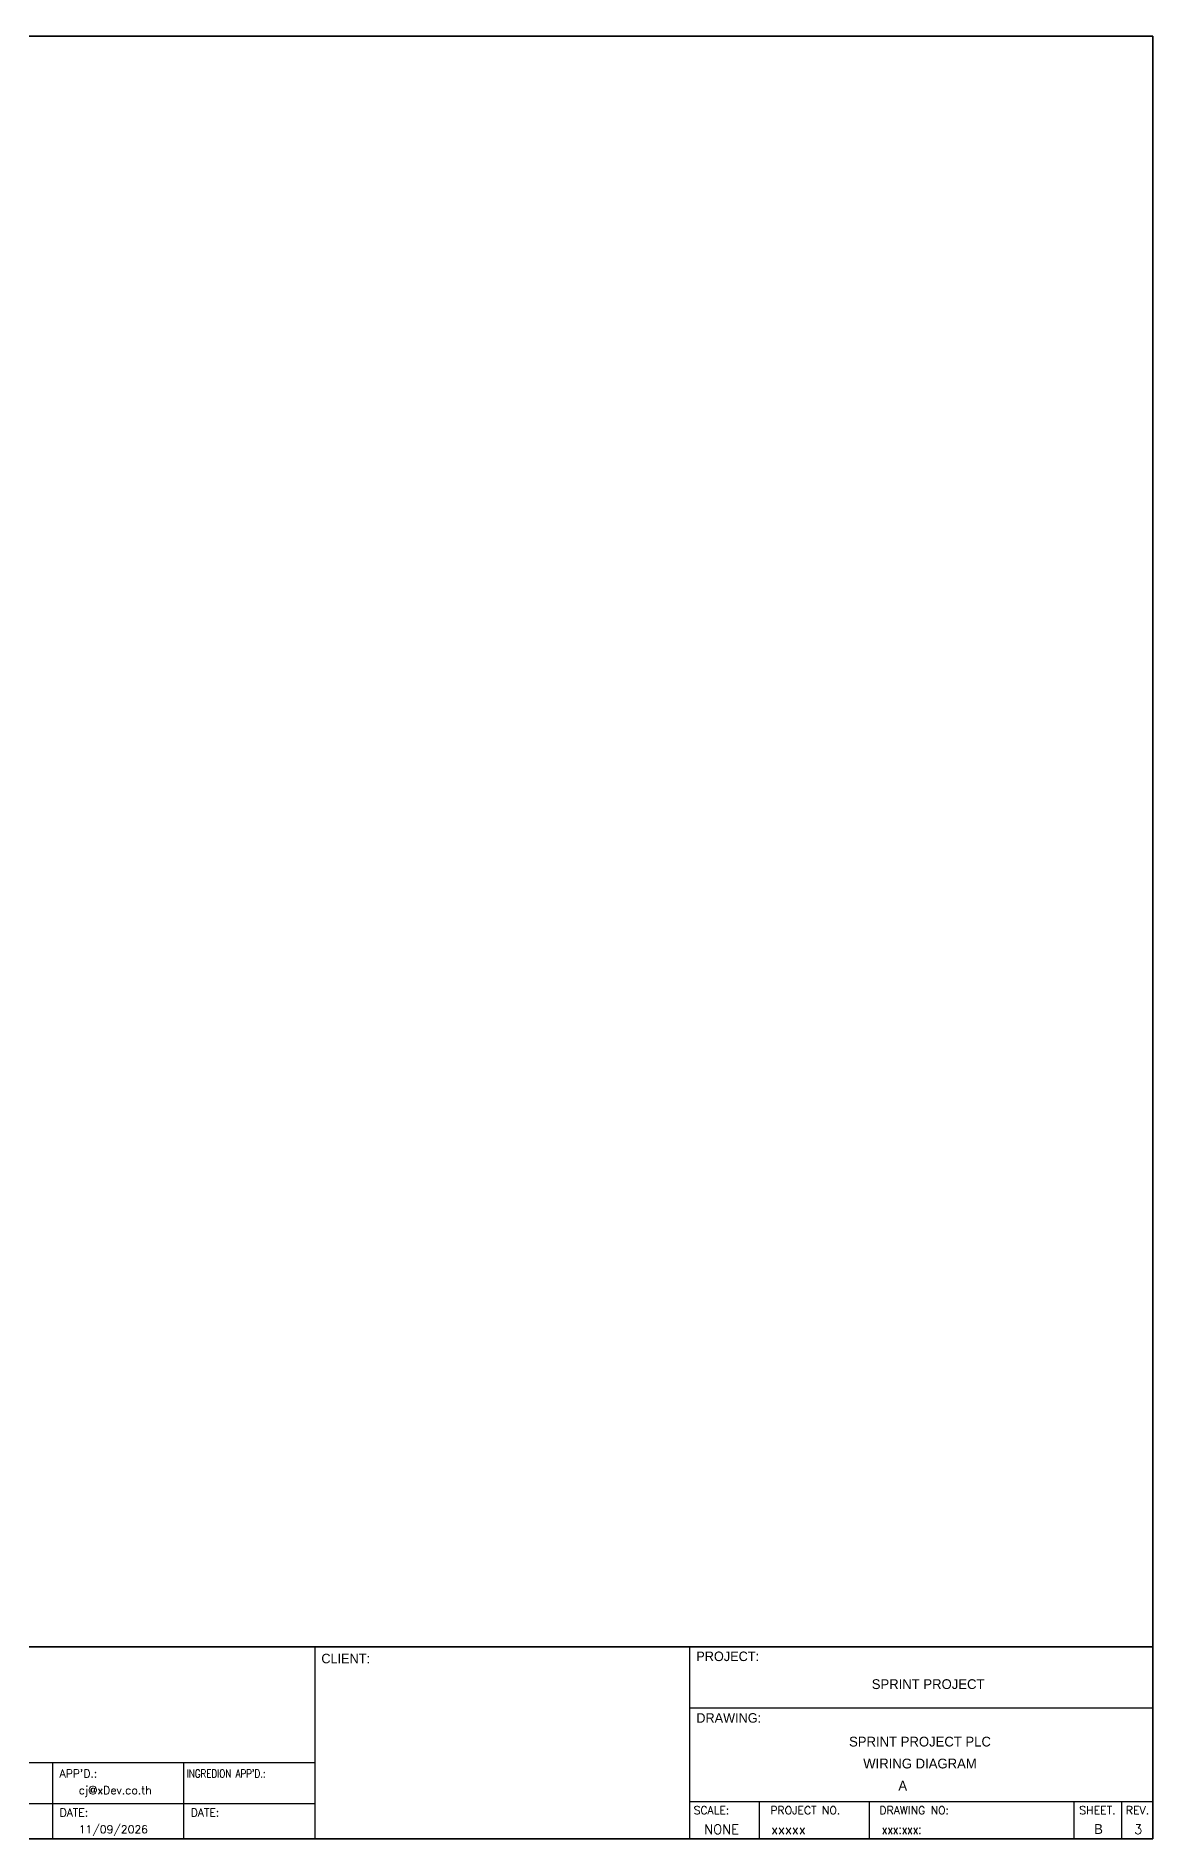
# Model space of a CAD drawing. Header units: millimetres. Extents: x 0 to 62600, y 0 to 14837.
# Drawn here: x 10604 to 12280, y 0 to 2704 of the extents above; entities that cross this region are included whole.
import ezdxf
from ezdxf.enums import TextEntityAlignment as Align

# ---------------------------------------------------------------- set-up
doc = ezdxf.new("R2010")
doc.units = ezdxf.units.MM
for name, color, linetype in [('GT_1', 9, 'Continuous'), ('HELPPOINT', 7, 'Continuous'), ('MEMBER', 7, 'Continuous')]:
    doc.layers.add(name, color=color, linetype=linetype)
doc.styles.add('HTX11', font='O8111901')
doc.styles.add('ROMANS', font='romans.shx', dxfattribs={"width": 0.85, "height": 25})

msp = doc.modelspace()

# ---------------------------------------------------------------- linework, layer by layer
at = {"color": 4}
for p, q in [((11688.9, 56.1), (11688.9, 0)), ((11854.2, 56.1), (11854.2, 0))]:
    msp.add_line(p, q, dxfattribs=at)
at = {"color": 4, "ltscale": 0.5}
for p, q in [((12161.3, 56.1), (12161.3, 0)), ((12161.3, 56.1), (12161.3, 0)), ((12232.5, 56.1), (12232.5, 0)), ((12232.5, 56.1), (12232.5, 0))]:
    msp.add_line(p, q, dxfattribs=at)
at = {"layer": 'GT_1', "color": 4}
for p, q in [((11022.4, 0), (11022.4, 288.2)), ((11584.7, 0), (11584.7, 288.2)), ((11584.7, 0), (11584.7, 288.2)), ((11584.7, 0), (11584.7, 288.2)), ((11022.4, 114.3), (10235.4, 114.3)), ((10628.9, 0), (10628.9, 114.3)), ((10825.7, 0), (10825.7, 114.3)), ((11584.7, 56.1), (12279.9, 56.1)), ((11022.4, 52.9), (10235.4, 52.9))]:
    msp.add_line(p, q, dxfattribs=at)
at = {"layer": 'HELPPOINT', "color": 4, "lineweight": 35}
for p, q in [((8386.6, 2704.2), (12279.9, 2704.2)), ((8386.6, 2704.2), (12279.9, 2704.2)), ((12279.9, 2704.2), (12279.9, 0)), ((12279.9, 2704.2), (12279.9, 0)), ((12279.9, 0), (8386.6, 0)), ((12279.9, 0), (8386.6, 0))]:
    msp.add_line(p, q, dxfattribs=at)
at = {"layer": 'HELPPOINT', "color": 4}
for p, q in [((11584.7, 196.6), (12279.9, 196.6)), ((11584.7, 196.6), (12279.9, 196.6)), ((11584.7, 56.1), (12279.9, 56.1))]:
    msp.add_line(p, q, dxfattribs=at)
at = {"layer": 'MEMBER', "color": 4, "lineweight": 35}
msp.add_line((8386.6, 288.2), (12279.9, 288.2), dxfattribs=at)
msp.add_line((8386.6, 288.2), (12279.9, 288.2), dxfattribs=at)
at = {"layer": 'MEMBER', "color": 4}
for p, q in [((11584.7, 196.6), (12279.9, 196.6)), ((11584.7, 196.6), (12279.9, 196.6)), ((11584.7, 56.1), (12279.9, 56.1)), ((11584.7, 56.1), (12279.9, 56.1))]:
    msp.add_line(p, q, dxfattribs=at)

# ---------------------------------------------------------------- texts
at = {"color": 4, "ltscale": 100, "style": 'HTX11'}
for s, p in [('SPRINT PROJECT', (11942.5, 232.2)), ('SPRINT PROJECT PLC', (11930.3, 146)), ('WIRING DIAGRAM', (11930.3, 113.1))]:
    msp.add_text(s, height=14.693, dxfattribs=at).set_placement(p, align=Align.MIDDLE_CENTER)
at = {"style": 'HTX11'}
for tag, text, height, p in [('A', 'A', 14.8, (11904.4, 79.8)), ('B', 'CHASSIS C5 SLOT 2', 14.821, (12198.2, 14.9))]:
    msp.add_attdef(tag, text=text, height=height, dxfattribs=at).set_placement(p, align=Align.MIDDLE_CENTER)
at = {"layer": 'GT_1', "color": 4, "style": 'HTX11'}
for s, p in [('CLIENT:', (11031.9, 263.5)), ('PROJECT:', (11594.6, 266.8)), ('DRAWING:', (11594.6, 174.4))]:
    msp.add_text(s, height=14.25, dxfattribs=at).set_placement(p)
at = {"layer": 'MEMBER', "color": 4, "ltscale": 0.8, "style": 'ROMANS'}
for s, height, p in [("APP'D.:", 11.88, (10639.1, 92.1)), ('cj@xDev.co.th', 11.875, (10667.9, 67.2)), ('DATE:', 11.88, (10639.1, 33.6)), ('DATE:', 11.88, (10835.9, 33.6)), ('SCALE:', 11.88, (11590.6, 37.1)), ('PROJECT NO.', 11.875, (11705.8, 37.1)), ('DRAWING NO:', 11.875, (11869.5, 37.1)), ('SHEET.', 12, (12169.3, 37.1)), ('REV.', 12, (12239.2, 37.1)), ('11/09/2026', 11.88, (10667.9, 8.5)), ('NONE', 14.23, (11606.6, 7.3)), ('xxxxx', 14.23, (11707, 7.3))]:
    msp.add_text(s, height=height, dxfattribs=at).set_placement(p)
at = {"layer": 'MEMBER', "color": 4, "ltscale": 0.8, "style": 'ROMANS', "width": 0.8}
for s, height, p in [("INGREDION APP'D.:", 11.875, (10829.9, 92.1)), ('xxx:xxx:', 14.23, (11873.2, 7.3))]:
    msp.add_text(s, height=height, dxfattribs=at).set_placement(p)
at = {"layer": 'MEMBER', "color": 4, "ltscale": 0.8, "style": 'ROMANS'}
msp.add_text('3', height=14.2, dxfattribs=at).set_placement((12257.8, 7.3), align=Align.CENTER)

doc.saveas('drawing.dxf')
